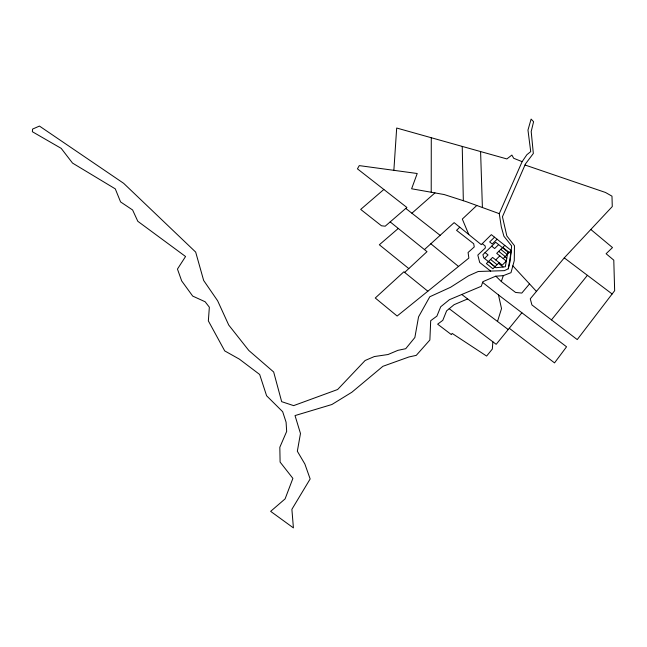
<?xml version="1.0" encoding="UTF-8"?>
<svg xmlns="http://www.w3.org/2000/svg" width="647" height="647" viewBox="0 0 647 647"><rect width="100%" height="100%" fill="white"/><g stroke="black" fill="none" stroke-linecap="round" stroke-linejoin="round"><path stroke-width="0.97" d="M431.217 192.248L431.282 137.73M393.853 170.533L396.684 128.025L506.868 158.936L511.874 155.078L513.71 158.297L522.129 161.653L526.868 154.714L530.718 151.616L527.968 130.087L531.106 119.097L533.589 121.709L531.195 131.519L533.338 153.46L525.477 163.901L502.444 216.753L506.836 235.945L514.47 245.714L514.276 260.571L511.001 272.678L503.309 275.654L495.683 276.204L482.848 281.696L481.319 286.273L449.439 299.674L440.712 306.767L436.895 316.124L430.7 320.694L429.867 340.015L416.256 355.365L408.92 356.966L382.903 366.307L351.887 392.219L331.887 404.512L295.024 415.576L300.475 433.49L297.337 451.242L304.866 464.02L310.156 478.958L291.886 509.318L293.414 527.903L270.648 511.356L285.101 498.877L292.889 478.392L280.102 462.079L279.827 447.263L286.67 431.436L286.087 422.192L282.666 411.71L266.596 395.754L259.673 374.484L239.366 359.134L224.719 350.9L208.35 320.888L209.353 307.196L205.156 301.777L192.693 296.083L181.678 280.911L177.456 269.071L185.56 256.511L137.811 221.298L132.603 209.976L120.577 201.921L115.279 188.859L72.537 163.093L61.206 148.373L32.35 131.713L32.585 129.076L39.451 126.068L123.642 183.311L195.677 252.095L203.651 280.458L217.618 300.758L228.739 325.061L248.812 350.472L273.665 371.993L281.671 401.666L293.633 405.629L337.621 389.518L365.134 360.492L374.33 356.554L388.022 354.524L397.913 350.342L405.734 348.701L414.864 337.516L418.552 316.852L429.794 296.763L450.619 287.252L468.379 275.889L478.27 271.473L504.353 270.656L508.259 268.828L510.176 261.105L511.631 245.9L503.908 236.22L501.304 226.862L499.274 213.656L522.129 161.653M492.877 341.802L492.318 349.057L486.609 356.068L452.14 333.399L451.38 334.62L437.647 324.171L442.799 320.33L446.616 310.843L454.113 304.68L467.652 298.93M508.259 268.828L511.292 250.567L491.348 234.651L481.271 244.647L454.129 222.633L424.44 249.58M497.494 321.454L501.522 308.603L498.473 294.927L482.613 282.391M529.521 283.904L521.806 293.067L515.586 292.452L501.312 281.542L503.309 275.654M590.824 229.483L612.499 247.575L606.11 253.729L613.785 260.159L614.65 290.689L577.237 339.586L531.915 304.931L530.265 298.841L564.265 257.862L612.272 206.563L611.981 196.162L605.471 192.466L525 164.993M551.47 319.885L587.403 275.323M521.886 312.768L496.184 344.317L449.212 308.708M499.104 262.625L492.925 268.796L486.382 263.547L492.602 257.417L502.25 265.149L506.31 261.065L496.702 253.373L504.797 245.383M503.18 258.557L511.235 250.518M495.739 259.932L499.832 255.872M459.758 227.202L456.556 230.332L473.693 243.733L474.259 246.944L468.08 252.5L468.865 258.08L397.137 316.027L375.26 298.008L403.882 271.797L427.845 291.215M484.506 258.452L488.073 254.967L485.088 252.573M498.635 244.623L494.648 248.529L491.68 246.159M497.098 239.236L492.23 243.976L489.658 241.921L494.543 237.198M476.79 205.487L462.314 219.074L468.784 234.521M404.658 272.436L427.004 251.659L390.19 221.905L385.175 226.207L381.471 225.787L360.694 209.41L383.849 189.474M390.19 221.905L406.89 207.469L357.435 168.843L359.271 165.608L417.218 173.509L411.613 188.778L444.157 194.537L466.163 201.621L499.274 213.656M411.896 213.219L434.962 192.911M398.277 228.448L379.344 244.776L408.807 268.594M564.265 257.862L612.143 293.989M461.772 294.49L508.218 329.549M498.473 294.927L566.554 346.792L554.528 362.886L509.27 328.264M405.815 208.455L440.122 235.338M490.628 271.085L479.686 262.464L477.826 255.072L485.347 247.955L485.177 245.973L482.29 243.636M502.792 247.372L509.229 252.516M500.77 249.362L507.224 254.522M498.74 251.359L505.21 256.535M504.992 256.802L506.787 258.242M498.473 263.305L503.067 266.993M490.539 259.447L497.05 264.68M488.469 261.493L494.987 266.734M430.829 243.773L458.505 266.451M495.853 276.188L501.312 281.542M512.845 265.852L536.444 291.393M480.592 151.56L482.403 207.525M462.241 146.416L463.333 200.707M507.846 251.982L505.347 266.758L496.031 267.712L483.713 257.821L482.913 254.692L495.683 242.261L507.846 251.982"/></g></svg>
